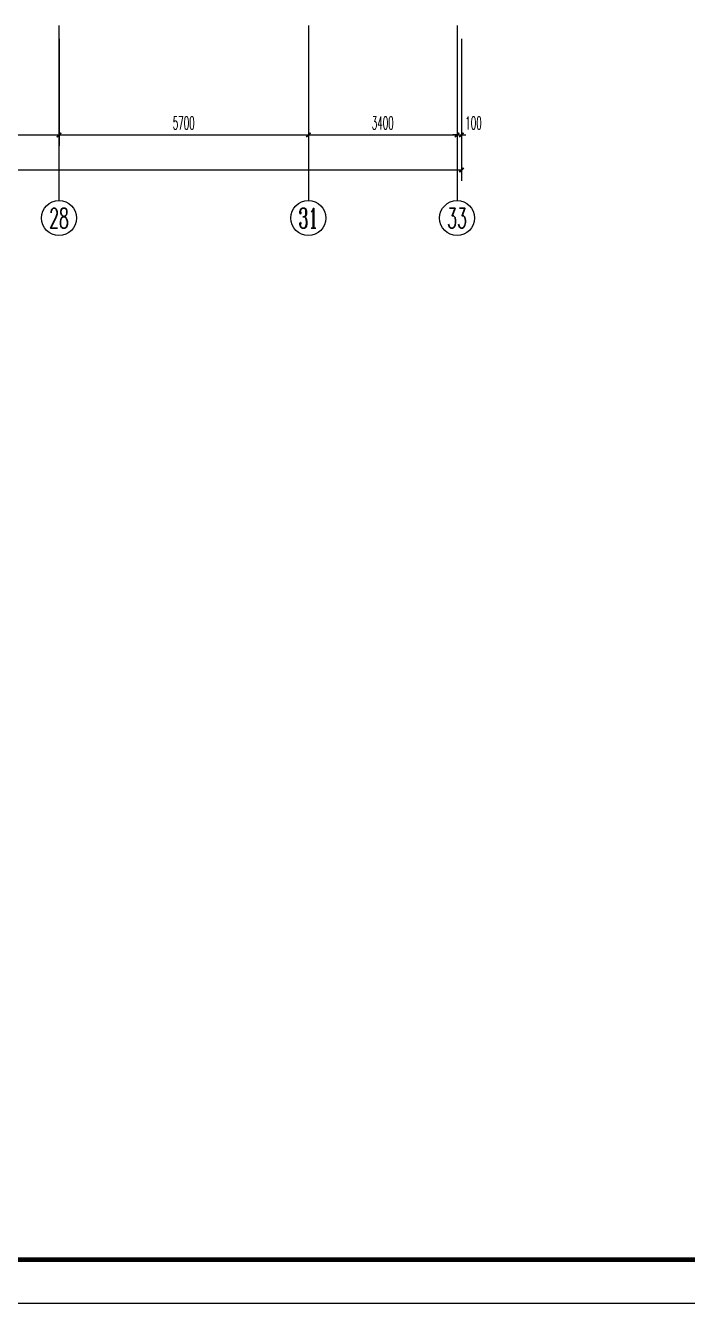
# Model space of a CAD drawing. Extents: x 27938 to 1042331, y -235042 to 1535213.
# Drawn here: x 721352 to 736483, y 410832 to 440032 of the extents above; entities that cross this region are included whole.
import ezdxf
from ezdxf.enums import TextEntityAlignment as Align

# ---------------------------------------------------------------- set-up
doc = ezdxf.new("R2010")
doc.units = 0
doc.header["$LTSCALE"] = 1000
doc.header["$MEASUREMENT"] = 0
for name, color, linetype in [('AXIS', 3, 'Continuous'), ('AXIS_TEXT', 4, 'Continuous'), ('图框', 140, 'Continuous')]:
    doc.layers.add(name, color=color, linetype=linetype)
doc.layers.add('yichutu', color=7, linetype='Continuous', true_color=0xffffff, plot=False)
doc.styles.add('_TCH_AXIS', font='COMPLEX', dxfattribs={"bigfont": 'GBCBIG'})
doc.styles.add('_TCH_DIM_T3', font='SIMPLEX.shx', dxfattribs={"width": 0.494118, "bigfont": 'GBCBIG.shx'})
doc.styles.add('COMPLEX', font='COMPLEX')
doc.dimstyles.new('_TCH_ARCH&&100', dxfattribs={"dimtxt": 297.5, "dimasz": 100, "dimexe": 250, "dimexo": 300, "dimgap": 126.25, "dimtad": 1, "dimdec": 0, "dimzin": 0, "dimdsep": 46, "dimtxsty": '_TCH_DIM_T3', "dimblk": 'ARCHTICK', "dimcen": 0.09, "dimclrt": 4, "dimazin": 2, "dimtfac": 1, "dimtdec": 0, "dimtix": 1, "dimtmove": 2, "dimatfit": 3, "dimfxl": 1, "dimtolj": 1, "dimtzin": 0, "dimarcsym": 0})

# ---------------------------------------------------------------- blocks, each defined once
blk = doc.blocks.new('TK')
at = {"layer": '图框'}
blk.add_lwpolyline([(465375, 548714), (549475, 548714), (549475, 489314), (465375, 489314)], close=True, dxfattribs=at)
blk.add_lwpolyline([(465375, 548714), (549475, 548714), (549475, 489314), (465375, 489314)], close=True, dxfattribs=at)
at = {"layer": '图框', "const_width": 100}
blk.add_lwpolyline([(548475, 490314), (548475, 547714), (467875, 547714), (467875, 490314)], close=True, dxfattribs=at)
blk = doc.blocks.new('yct-841-594-84100-59399.9999999999-100-1000.0')
at = {"layer": 'yichutu', "color": 7, "true_color": 0xffffff}
blk.add_lwpolyline([(0, 0), (0, 59400), (84100, 59400), (84100, 0)], close=True, dxfattribs=at)
blk = doc.blocks.new('_ArchTick')
at = {"color": 0, "linetype": 'ByBlock', "const_width": 0.4}
blk.add_lwpolyline([(-0.5, -0.5), (0.5, 0.5)], dxfattribs=at)
blk = doc.blocks.new('*D785')
at = {"layer": 'AXIS', "color": 0, "lineweight": -2}
for p, q in [((731217, 439732), (731217, 437282)), ((731317, 439732), (731317, 437282)), ((731217, 437532), (731117, 437532)), ((731217, 437532), (731317, 437532)), ((731317, 437532), (731417, 437532))]:
    blk.add_line(p, q, dxfattribs=at)
at = {"layer": 'Defpoints', "color": 0}
for p in [(731217, 440032), (731317, 440032), (731317, 437532)]:
    blk.add_point(p, dxfattribs=at)
at = {"layer": 'AXIS', "color": 0, "lineweight": -2, "xscale": 100, "yscale": 100, "zscale": 100}
blk.add_blockref('_ArchTick', (731217, 437532), dxfattribs=at)
at = {"layer": 'AXIS', "color": 0, "lineweight": -2, "xscale": 100, "yscale": 100, "zscale": 100, "rotation": 180}
blk.add_blockref('_ArchTick', (731317, 437532), dxfattribs=at)
at = {"layer": 'AXIS', "color": 4, "insert": (731592, 437807), "char_height": 297.5, "attachment_point": 5, "style": '_TCH_DIM_T3'}
blk.add_mtext('\\A1;100', dxfattribs=at)
blk = doc.blocks.new('*D786')
at = {"layer": 'AXIS', "color": 0, "lineweight": -2}
for p, q in [((727817, 439732), (727817, 437282)), ((731217, 439732), (731217, 437282)), ((727817, 437532), (731217, 437532))]:
    blk.add_line(p, q, dxfattribs=at)
at = {"layer": 'Defpoints', "color": 0}
for p in [(727817, 440032), (731217, 440032), (731217, 437532)]:
    blk.add_point(p, dxfattribs=at)
at = {"layer": 'AXIS', "color": 0, "lineweight": -2, "xscale": 100, "yscale": 100, "zscale": 100, "rotation": 180}
blk.add_blockref('_ArchTick', (727817, 437532), dxfattribs=at)
at = {"layer": 'AXIS', "color": 0, "lineweight": -2, "xscale": 100, "yscale": 100, "zscale": 100}
blk.add_blockref('_ArchTick', (731217, 437532), dxfattribs=at)
at = {"layer": 'AXIS', "color": 4, "insert": (729517, 437807), "char_height": 297.5, "attachment_point": 5, "style": '_TCH_DIM_T3'}
blk.add_mtext('\\A1;3400', dxfattribs=at)
blk = doc.blocks.new('*D787')
at = {"layer": 'AXIS', "color": 0, "lineweight": -2}
for p, q in [((722117, 439732), (722117, 437282)), ((727817, 439732), (727817, 437282)), ((722117, 437532), (727817, 437532))]:
    blk.add_line(p, q, dxfattribs=at)
at = {"layer": 'Defpoints', "color": 0}
for p in [(722117, 440032), (727817, 440032), (727817, 437532)]:
    blk.add_point(p, dxfattribs=at)
at = {"layer": 'AXIS', "color": 0, "lineweight": -2, "xscale": 100, "yscale": 100, "zscale": 100, "rotation": 180}
blk.add_blockref('_ArchTick', (722117, 437532), dxfattribs=at)
at = {"layer": 'AXIS', "color": 0, "lineweight": -2, "xscale": 100, "yscale": 100, "zscale": 100}
blk.add_blockref('_ArchTick', (727817, 437532), dxfattribs=at)
at = {"layer": 'AXIS', "color": 4, "insert": (724967, 437807), "char_height": 297.5, "attachment_point": 5, "style": '_TCH_DIM_T3'}
blk.add_mtext('\\A1;5700', dxfattribs=at)
blk = doc.blocks.new('*D788')
at = {"layer": 'AXIS', "color": 0, "lineweight": -2}
for p, q in [((719017, 439732), (719017, 437282)), ((722117, 439732), (722117, 437282)), ((719017, 437532), (722117, 437532))]:
    blk.add_line(p, q, dxfattribs=at)
at = {"layer": 'Defpoints', "color": 0}
for p in [(719017, 440032), (722117, 440032), (722117, 437532)]:
    blk.add_point(p, dxfattribs=at)
at = {"layer": 'AXIS', "color": 0, "lineweight": -2, "xscale": 100, "yscale": 100, "zscale": 100, "rotation": 180}
blk.add_blockref('_ArchTick', (719017, 437532), dxfattribs=at)
at = {"layer": 'AXIS', "color": 0, "lineweight": -2, "xscale": 100, "yscale": 100, "zscale": 100}
blk.add_blockref('_ArchTick', (722117, 437532), dxfattribs=at)
at = {"layer": 'AXIS', "color": 4, "insert": (720567, 437807), "char_height": 297.5, "attachment_point": 5, "style": '_TCH_DIM_T3'}
blk.add_mtext('\\A1;3100', dxfattribs=at)
blk = doc.blocks.new('*D838')
at = {"layer": 'AXIS', "color": 0, "lineweight": -2}
for p, q in [((682317, 439732), (682317, 436482)), ((731317, 439732), (731317, 436482)), ((682317, 436732), (731317, 436732))]:
    blk.add_line(p, q, dxfattribs=at)
at = {"layer": 'Defpoints', "color": 0}
for p in [(682317, 440032), (731317, 440032), (731317, 436732)]:
    blk.add_point(p, dxfattribs=at)
at = {"layer": 'AXIS', "color": 0, "lineweight": -2, "xscale": 100, "yscale": 100, "zscale": 100, "rotation": 180}
blk.add_blockref('_ArchTick', (682317, 436732), dxfattribs=at)
at = {"layer": 'AXIS', "color": 0, "lineweight": -2, "xscale": 100, "yscale": 100, "zscale": 100}
blk.add_blockref('_ArchTick', (731317, 436732), dxfattribs=at)
at = {"layer": 'AXIS', "color": 4, "insert": (706817, 437007), "char_height": 297.5, "attachment_point": 5, "style": '_TCH_DIM_T3'}
blk.add_mtext('\\A1;49000', dxfattribs=at)
blk = doc.blocks.new('_AXISO')
blk.add_circle((0, 0), 0.5)
at = {"layer": 'AXIS_TEXT', "style": 'COMPLEX', "width": 1.041667}
blk.add_attdef('A', text='', height=0.56, dxfattribs=at).set_placement((-0.25, -0.28), (0.25, -0.28), align=Align.FIT)

msp = doc.modelspace()

# ---------------------------------------------------------------- linework, layer by layer
at = {"layer": 'AXIS'}
for p, q in [((722116.6, 440032.1), (722116.6, 436032.1)), ((727816.6, 440032.1), (727816.6, 436032.1)), ((731216.6, 440032.1), (731216.6, 436032.1))]:
    msp.add_line(p, q, dxfattribs=at)

# ---------------------------------------------------------------- block references
msp.add_blockref('TK', (202139.1, -78481.8))
ref = msp.add_blockref('_AXISO', (722116.6, 435632.1), dxfattribs=dict(at, xscale=800, yscale=800, zscale=800))
ref.add_attrib('A', '28', dxfattribs={"layer": 'AXIS_TEXT', "height": 452.55, "style": '_TCH_AXIS', "width": 0.617647}).set_placement((721890.3, 435405.8), (722342.9, 435405.8), align=Align.FIT)
ref = msp.add_blockref('_AXISO', (727816.6, 435632.1), dxfattribs=dict(at, xscale=800, yscale=800, zscale=800))
ref.add_attrib('A', '31', dxfattribs={"layer": 'AXIS_TEXT', "height": 452.55, "style": '_TCH_AXIS', "width": 0.75}).set_placement((727590.3, 435405.8), (728042.9, 435405.8), align=Align.FIT)
ref = msp.add_blockref('_AXISO', (731216.6, 435632.1), dxfattribs=dict(at, xscale=800, yscale=800, zscale=800))
ref.add_attrib('A', '33', dxfattribs={"layer": 'AXIS_TEXT', "height": 452.55, "style": '_TCH_AXIS', "width": 0.636364}).set_placement((730990.3, 435405.8), (731442.9, 435405.8), align=Align.FIT)
at = {"layer": 'yichutu'}
msp.add_blockref('yct-841-594-84100-59399.9999999999-100-1000.0', (667514.1, 410831.9), dxfattribs=at)

# ---------------------------------------------------------------- dimensions: what is measured, and where the dimension line sits
at = {"layer": 'AXIS'}
for p1, p2, distance, picture, middle in [((682316.6, 440032.1), (731316.6, 440032.1), -3300, '*D838', (706816.6, 437007.1)), ((719016.6, 440032.1), (722116.6, 440032.1), -2500, '*D788', (720566.6, 437807.1)), ((722116.6, 440032.1), (727816.6, 440032.1), -2500, '*D787', (724966.6, 437807.1)), ((727816.6, 440032.1), (731216.6, 440032.1), -2500, '*D786', (729516.6, 437807.1))]:
    dim = msp.add_aligned_dim(p1=p1, p2=p2, distance=distance, dimstyle='_TCH_ARCH&&100', dxfattribs=at)
    dim.commit()
    dim.dimension.update_dxf_attribs({"geometry": picture, "text_midpoint": middle})
dim = msp.add_linear_dim(base=(731316.6, 437532.1), p1=(731216.6, 440032.1), p2=(731316.6, 440032.1), angle=0, dimstyle='_TCH_ARCH&&100', dxfattribs=at)
dim.commit()
dim.dimension.update_dxf_attribs({"geometry": '*D785', "text_midpoint": (731591.6, 437807.1), "dimtype": 129})

doc.saveas('drawing.dxf')
